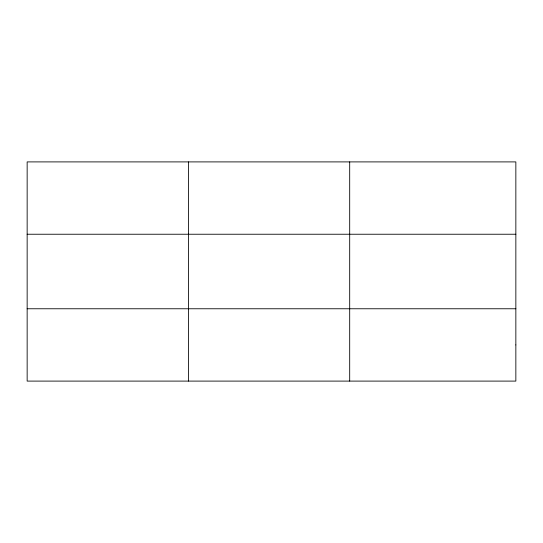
<?xml version="1.0" encoding="UTF-8"?>
<svg xmlns="http://www.w3.org/2000/svg" width="543" height="543" viewBox="0 0 543 543"><rect width="100%" height="100%" fill="white"/><g stroke="black" fill="none" stroke-linecap="round" stroke-linejoin="round"><path stroke-width="0.81" d="M188.421 161.902L188.421 381.098M349.692 161.902L349.692 381.098M27.15 234.237L515.85 234.237M27.15 308.763L515.85 308.763M515.85 344.927L515.85 381.098L27.15 381.098L27.15 161.902L515.85 161.902L515.85 344.927"/></g></svg>
